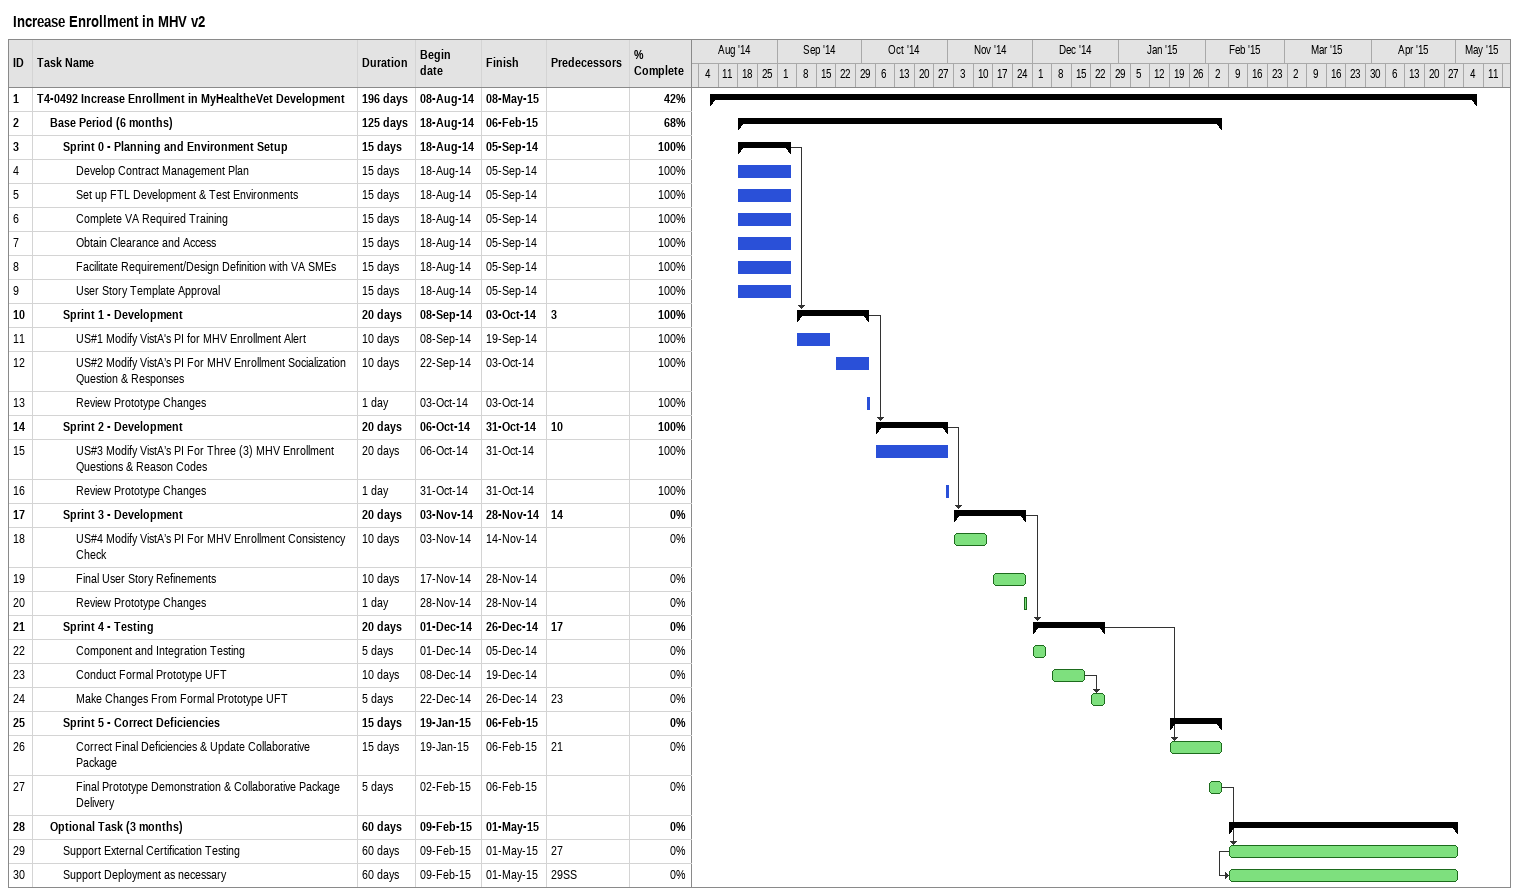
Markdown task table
Increase Enrollment in MHV v2

| ID | Level | Task | Duration | Start | Finish | Predecessors | % complete |
|---|---|---|---|---|---|---|---|
| 1 | 1 | **T4-0492 Increase Enrollment in MyHealtheVet Development** | 196d | 2014-08-08 | 2015-05-08 |  | 42 |
| 2 | 2 | **Base Period (6 months)** | 125d | 2014-08-18 | 2015-02-06 |  | 68 |
| 3 | 3 | **Sprint 0 - Planning and Environment Setup** | 15d | 2014-08-18 | 2014-09-05 |  | 100 |
| 4 | 4 | Develop Contract Management Plan | 15d | 2014-08-18 | 2014-09-05 |  | 100 |
| 5 | 4 | Set up FTL Development & Test Environments | 15d | 2014-08-18 | 2014-09-05 |  | 100 |
| 6 | 4 | Complete VA Required Training | 15d | 2014-08-18 | 2014-09-05 |  | 100 |
| 7 | 4 | Obtain Clearance and Access | 15d | 2014-08-18 | 2014-09-05 |  | 100 |
| 8 | 4 | Facilitate Requirement/Design Definition with VA SMEs | 15d | 2014-08-18 | 2014-09-05 |  | 100 |
| 9 | 4 | User Story Template Approval | 15d | 2014-08-18 | 2014-09-05 |  | 100 |
| 10 | 3 | **Sprint 1 - Development** | 20d | 2014-09-08 | 2014-10-03 | 3 | 100 |
| 11 | 4 | US#1 Modify VistA's PI for MHV Enrollment Alert | 10d | 2014-09-08 | 2014-09-19 |  | 100 |
| 12 | 4 | US#2 Modify VistA’s PI For MHV Enrollment Socialization Question & Responses | 10d | 2014-09-22 | 2014-10-03 |  | 100 |
| 13 | 4 | Review Prototype Changes | 1d | 2014-10-03 | 2014-10-03 |  | 100 |
| 14 | 3 | **Sprint 2 - Development** | 20d | 2014-10-06 | 2014-10-31 | 10 | 100 |
| 15 | 4 | US#3 Modify VistA’s PI For Three (3) MHV Enrollment Questions & Reason Codes | 20d | 2014-10-06 | 2014-10-31 |  | 100 |
| 16 | 4 | Review Prototype Changes | 1d | 2014-10-31 | 2014-10-31 |  | 100 |
| 17 | 3 | **Sprint 3 - Development** | 20d | 2014-11-03 | 2014-11-28 | 14 | 0 |
| 18 | 4 | US#4 Modify VistA’s PI For MHV Enrollment Consistency Check | 10d | 2014-11-03 | 2014-11-14 |  | 0 |
| 19 | 4 | Final User Story Refinements | 10d | 2014-11-17 | 2014-11-28 |  | 0 |
| 20 | 4 | Review Prototype Changes | 1d | 2014-11-28 | 2014-11-28 |  | 0 |
| 21 | 3 | **Sprint 4 - Testing** | 20d | 2014-12-01 | 2014-12-26 | 17 | 0 |
| 22 | 4 | Component and Integration Testing | 5d | 2014-12-01 | 2014-12-05 |  | 0 |
| 23 | 4 | Conduct Formal Prototype UFT | 10d | 2014-12-08 | 2014-12-19 |  | 0 |
| 24 | 4 | Make Changes From Formal Prototype UFT | 5d | 2014-12-22 | 2014-12-26 | 23 | 0 |
| 25 | 3 | **Sprint 5 - Correct Deficiencies** | 15d | 2015-01-19 | 2015-02-06 |  | 0 |
| 26 | 4 | Correct Final Deficiencies & Update Collaborative Package | 15d | 2015-01-19 | 2015-02-06 | 21 | 0 |
| 27 | 4 | Final Prototype Demonstration & Collaborative Package Delivery | 5d | 2015-02-02 | 2015-02-06 |  | 0 |
| 28 | 2 | **Optional Task (3 months)** | 60d | 2015-02-09 | 2015-05-01 |  | 0 |
| 29 | 3 | Support External Certification Testing | 60d | 2015-02-09 | 2015-05-01 | 27 | 0 |
| 30 | 3 | Support Deployment as necessary | 60d | 2015-02-09 | 2015-05-01 | 29SS | 0 |
